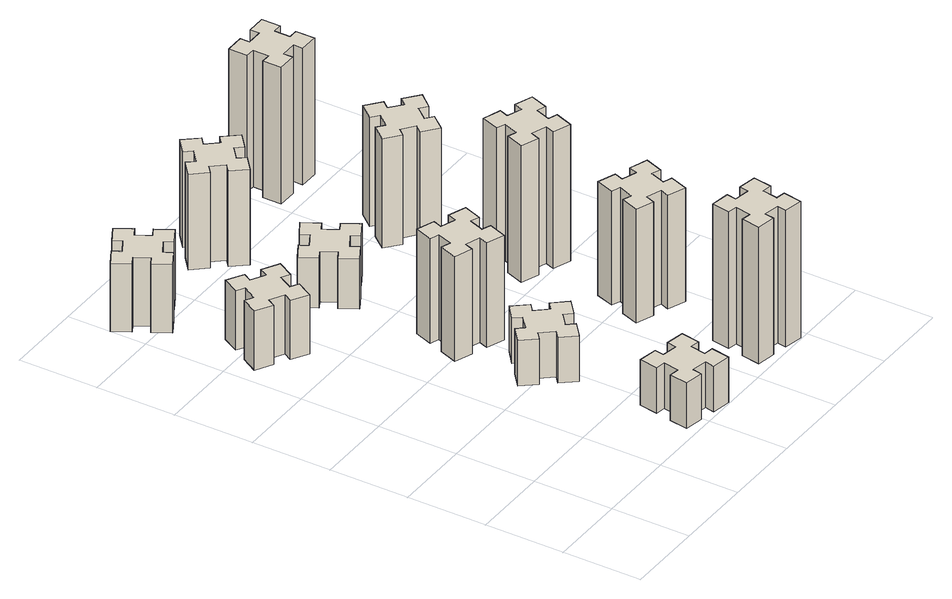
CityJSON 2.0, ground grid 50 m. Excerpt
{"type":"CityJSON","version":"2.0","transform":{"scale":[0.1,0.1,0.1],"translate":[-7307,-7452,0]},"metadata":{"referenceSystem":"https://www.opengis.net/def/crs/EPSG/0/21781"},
"CityObjects":{
"building1":{"type":"Building","attributes":{"class":"1000","function":"1000","usage":"1000","yearOfConstruction":2016,"roofType":"1000","measuredHeight":39,"storeysAboveGround":30,"storeysBelowGround":0},"geometry":[{"type":"Solid","lod":"1","boundaries":[[[[0,1,2,3,4,5,6,7,8,9,10,11,12,13,14,15,16,17,18,19]],[[17,16,20,21]],[[16,15,22,20]],[[15,14,23,22]],[[14,13,24,23]],[[13,12,25,24]],[[12,11,26,25]],[[11,10,27,26]],[[10,9,28,27]],[[9,8,29,28]],[[8,7,30,29]],[[7,6,31,30]],[[6,5,32,31]],[[5,4,33,32]],[[4,3,34,33]],[[3,2,35,34]],[[2,1,36,35]],[[1,0,37,36]],[[0,19,38,37]],[[19,18,39,38]],[[18,17,21,39]],[[24,25,26,27,28,29,30,31,32,33,34,35,36,37,38,39,21,20,22,23]]]]}]},
"building2":{"type":"Building","attributes":{"class":"1000","function":"1000","usage":"1000","yearOfConstruction":2016,"roofType":"1000","measuredHeight":30,"storeysAboveGround":30,"storeysBelowGround":0},"geometry":[{"type":"Solid","lod":"1","boundaries":[[[[40,41,42,43,44,45,46,47,48,49,50,51,52,53,54,55,56,57,58,59]],[[57,56,60,61]],[[56,55,62,60]],[[55,54,63,62]],[[54,53,64,63]],[[53,52,65,64]],[[52,51,66,65]],[[51,50,67,66]],[[50,49,68,67]],[[49,48,69,68]],[[48,47,70,69]],[[47,46,71,70]],[[46,45,72,71]],[[45,44,73,72]],[[44,43,74,73]],[[43,42,75,74]],[[42,41,76,75]],[[41,40,77,76]],[[40,59,78,77]],[[59,58,79,78]],[[58,57,61,79]],[[64,65,66,67,68,69,70,71,72,73,74,75,76,77,78,79,61,60,62,63]]]]}]},
"building3":{"type":"Building","attributes":{"class":"1000","function":"1000","usage":"1000","yearOfConstruction":2016,"roofType":"1000","measuredHeight":45,"storeysAboveGround":30,"storeysBelowGround":0},"geometry":[{"type":"Solid","lod":"1","boundaries":[[[[80,81,82,83,84,85,86,87,88,89,90,91,92,93,94,95,96,97,98,99]],[[97,96,100,101]],[[96,95,102,100]],[[95,94,103,102]],[[94,93,104,103]],[[93,92,105,104]],[[92,91,106,105]],[[91,90,107,106]],[[90,89,108,107]],[[89,88,109,108]],[[88,87,110,109]],[[87,86,111,110]],[[86,85,112,111]],[[85,84,113,112]],[[84,83,114,113]],[[83,82,115,114]],[[82,81,116,115]],[[81,80,117,116]],[[80,99,118,117]],[[99,98,119,118]],[[98,97,101,119]],[[104,105,106,107,108,109,110,111,112,113,114,115,116,117,118,119,101,100,102,103]]]]}]},
"building4":{"type":"Building","attributes":{"class":"1000","function":"1000","usage":"1000","yearOfConstruction":2016,"roofType":"1000","measuredHeight":30,"storeysAboveGround":30,"storeysBelowGround":0},"geometry":[{"type":"Solid","lod":"1","boundaries":[[[[120,121,122,123,124,125,126,127,128,129,130,131,132,133,134,135,136,137,138,139]],[[137,136,140,141]],[[136,135,142,140]],[[135,134,143,142]],[[134,133,144,143]],[[133,132,145,144]],[[132,131,146,145]],[[131,130,147,146]],[[130,129,148,147]],[[129,128,149,148]],[[128,127,150,149]],[[127,126,151,150]],[[126,125,152,151]],[[125,124,153,152]],[[124,123,154,153]],[[123,122,155,154]],[[122,121,156,155]],[[121,120,157,156]],[[120,139,158,157]],[[139,138,159,158]],[[138,137,141,159]],[[144,145,146,147,148,149,150,151,152,153,154,155,156,157,158,159,141,140,142,143]]]]}]},
"building5":{"type":"Building","attributes":{"class":"1000","function":"1000","usage":"1000","yearOfConstruction":2016,"roofType":"1000","measuredHeight":69,"storeysAboveGround":30,"storeysBelowGround":0},"geometry":[{"type":"Solid","lod":"1","boundaries":[[[[160,161,162,163,164,165,166,167,168,169,170,171,172,173,174,175,176,177,178,179]],[[177,176,180,181]],[[176,175,182,180]],[[175,174,183,182]],[[174,173,184,183]],[[173,172,185,184]],[[172,171,186,185]],[[171,170,187,186]],[[170,169,188,187]],[[169,168,189,188]],[[168,167,190,189]],[[167,166,191,190]],[[166,165,192,191]],[[165,164,193,192]],[[164,163,194,193]],[[163,162,195,194]],[[162,161,196,195]],[[161,160,197,196]],[[160,179,198,197]],[[179,178,199,198]],[[178,177,181,199]],[[184,185,186,187,188,189,190,191,192,193,194,195,196,197,198,199,181,180,182,183]]]]}]},
"building6":{"type":"Building","attributes":{"class":"1000","function":"1000","usage":"1000","yearOfConstruction":2016,"roofType":"1000","measuredHeight":33,"storeysAboveGround":30,"storeysBelowGround":0},"geometry":[{"type":"Solid","lod":"1","boundaries":[[[[200,201,202,203,204,205,206,207,208,209,210,211,212,213,214,215,216,217,218,219]],[[217,216,220,221]],[[216,215,222,220]],[[215,214,223,222]],[[214,213,224,223]],[[213,212,225,224]],[[212,211,226,225]],[[211,210,227,226]],[[210,209,228,227]],[[209,208,229,228]],[[208,207,230,229]],[[207,206,231,230]],[[206,205,232,231]],[[205,204,233,232]],[[204,203,234,233]],[[203,202,235,234]],[[202,201,236,235]],[[201,200,237,236]],[[200,219,238,237]],[[219,218,239,238]],[[218,217,221,239]],[[224,225,226,227,228,229,230,231,232,233,234,235,236,237,238,239,221,220,222,223]]]]}]},
"building7":{"type":"Building","attributes":{"class":"1000","function":"1000","usage":"1000","yearOfConstruction":2016,"roofType":"1000","measuredHeight":90,"storeysAboveGround":30,"storeysBelowGround":0},"geometry":[{"type":"Solid","lod":"1","boundaries":[[[[240,241,242,243,244,245,246,247,248,249,250,251,252,253,254,255,256,257,258,259]],[[257,256,260,261]],[[256,255,262,260]],[[255,254,263,262]],[[254,253,264,263]],[[253,252,265,264]],[[252,251,266,265]],[[251,250,267,266]],[[250,249,268,267]],[[249,248,269,268]],[[248,247,270,269]],[[247,246,271,270]],[[246,245,272,271]],[[245,244,273,272]],[[244,243,274,273]],[[243,242,275,274]],[[242,241,276,275]],[[241,240,277,276]],[[240,259,278,277]],[[259,258,279,278]],[[258,257,261,279]],[[264,265,266,267,268,269,270,271,272,273,274,275,276,277,278,279,261,260,262,263]]]]}]},
"building8":{"type":"Building","attributes":{"class":"1000","function":"1000","usage":"1000","yearOfConstruction":2016,"roofType":"1000","measuredHeight":63,"storeysAboveGround":30,"storeysBelowGround":0},"geometry":[{"type":"Solid","lod":"1","boundaries":[[[[280,281,282,283,284,285,286,287,288,289,290,291,292,293,294,295,296,297,298,299]],[[297,296,300,301]],[[296,295,302,300]],[[295,294,303,302]],[[294,293,304,303]],[[293,292,305,304]],[[292,291,306,305]],[[291,290,307,306]],[[290,289,308,307]],[[289,288,309,308]],[[288,287,310,309]],[[287,286,311,310]],[[286,285,312,311]],[[285,284,313,312]],[[284,283,314,313]],[[283,282,315,314]],[[282,281,316,315]],[[281,280,317,316]],[[280,299,318,317]],[[299,298,319,318]],[[298,297,301,319]],[[304,305,306,307,308,309,310,311,312,313,314,315,316,317,318,319,301,300,302,303]]]]}]},
"building9":{"type":"Building","attributes":{"class":"1000","function":"1000","usage":"1000","yearOfConstruction":2016,"roofType":"1000","measuredHeight":75,"storeysAboveGround":30,"storeysBelowGround":0},"geometry":[{"type":"Solid","lod":"1","boundaries":[[[[320,321,322,323,324,325,326,327,328,329,330,331,332,333,334,335,336,337,338,339]],[[337,336,340,341]],[[336,335,342,340]],[[335,334,343,342]],[[334,333,344,343]],[[333,332,345,344]],[[332,331,346,345]],[[331,330,347,346]],[[330,329,348,347]],[[329,328,349,348]],[[328,327,350,349]],[[327,326,351,350]],[[326,325,352,351]],[[325,324,353,352]],[[324,323,354,353]],[[323,322,355,354]],[[322,321,356,355]],[[321,320,357,356]],[[320,339,358,357]],[[339,338,359,358]],[[338,337,341,359]],[[344,345,346,347,348,349,350,351,352,353,354,355,356,357,358,359,341,340,342,343]]]]}]},
"building10":{"type":"Building","attributes":{"class":"1000","function":"1000","usage":"1000","yearOfConstruction":2016,"roofType":"1000","measuredHeight":90,"storeysAboveGround":30,"storeysBelowGround":0},"geometry":[{"type":"Solid","lod":"1","boundaries":[[[[360,361,362,363,364,365,366,367,368,369,370,371,372,373,374,375,376,377,378,379]],[[377,376,380,381]],[[376,375,382,380]],[[375,374,383,382]],[[374,373,384,383]],[[373,372,385,384]],[[372,371,386,385]],[[371,370,387,386]],[[370,369,388,387]],[[369,368,389,388]],[[368,367,390,389]],[[367,366,391,390]],[[366,365,392,391]],[[365,364,393,392]],[[364,363,394,393]],[[363,362,395,394]],[[362,361,396,395]],[[361,360,397,396]],[[360,379,398,397]],[[379,378,399,398]],[[378,377,381,399]],[[384,385,386,387,388,389,390,391,392,393,394,395,396,397,398,399,381,380,382,383]]]]}]},
"building11":{"type":"Building","attributes":{"class":"1000","function":"1000","usage":"1000","yearOfConstruction":2016,"roofType":"1000","measuredHeight":72,"storeysAboveGround":30,"storeysBelowGround":0},"geometry":[{"type":"Solid","lod":"1","boundaries":[[[[400,401,402,403,404,405,406,407,408,409,410,411,412,413,414,415,416,417,418,419]],[[417,416,420,421]],[[416,415,422,420]],[[415,414,423,422]],[[414,413,424,423]],[[413,412,425,424]],[[412,411,426,425]],[[411,410,427,426]],[[410,409,428,427]],[[409,408,429,428]],[[408,407,430,429]],[[407,406,431,430]],[[406,405,432,431]],[[405,404,433,432]],[[404,403,434,433]],[[403,402,435,434]],[[402,401,436,435]],[[401,400,437,436]],[[400,419,438,437]],[[419,418,439,438]],[[418,417,421,439]],[[424,425,426,427,428,429,430,431,432,433,434,435,436,437,438,439,421,420,422,423]]]]}]},
"building12":{"type":"Building","attributes":{"class":"1000","function":"1000","usage":"1000","yearOfConstruction":2016,"roofType":"1000","measuredHeight":90,"storeysAboveGround":30,"storeysBelowGround":0},"geometry":[{"type":"Solid","lod":"1","boundaries":[[[[440,441,442,443,444,445,446,447,448,449,450,451,452,453,454,455,456,457,458,459]],[[457,456,460,461]],[[456,455,462,460]],[[455,454,463,462]],[[454,453,464,463]],[[453,452,465,464]],[[452,451,466,465]],[[451,450,467,466]],[[450,449,468,467]],[[449,448,469,468]],[[448,447,470,469]],[[447,446,471,470]],[[446,445,472,471]],[[445,444,473,472]],[[444,443,474,473]],[[443,442,475,474]],[[442,441,476,475]],[[441,440,477,476]],[[440,459,478,477]],[[459,458,479,478]],[[458,457,461,479]],[[464,465,466,467,468,469,470,471,472,473,474,475,476,477,478,479,461,460,462,463]]]]}]}
},
"vertices":[
[406,2327,0],[456,2414,0],[508,2384,0],[568,2488,0],[464,2548,0],[434,2496,0],[347,2546,0],[377,2598,0],[273,2658,0],[213,2554,0],[265,2524,0],[215,2437,0],[163,2467,0],[103,2363,0],[207,2303,0],[237,2355,0],[324,2305,0],[294,2253,0],[398,2193,0],[458,2297,0],[324,2305,390],[294,2253,390],[237,2355,390],[207,2303,390],[103,2363,390],[163,2467,390],[215,2437,390],[265,2524,390],[213,2554,390],[273,2658,390],[377,2598,390],[347,2546,390],[434,2496,390],[464,2548,390],[568,2488,390],[508,2384,390],[456,2414,390],[406,2327,390],[458,2297,390],[398,2193,390],
[976,274,0],[958,175,0],[899,186,0],[878,67,0],[997,47,0],[1007,106,0],[1105,88,0],[1095,29,0],[1213,8,0],[1234,127,0],[1175,137,0],[1192,235,0],[1251,225,0],[1272,343,0],[1154,364,0],[1144,305,0],[1045,322,0],[1056,381,0],[937,402,0],[917,284,0],[1045,322,300],[1056,381,300],[1144,305,300],[1154,364,300],[1272,343,300],[1251,225,300],[1192,235,300],[1175,137,300],[1234,127,300],[1213,8,300],[1095,29,300],[1105,88,300],[1007,106,300],[997,47,300],[878,67,300],[899,186,300],[958,175,300],[976,274,300],[917,284,300],[937,402,300],
[224,3286,0],[137,3236,0],[107,3288,0],[3,3228,0],[63,3124,0],[115,3154,0],[165,3067,0],[113,3037,0],[173,2933,0],[277,2993,0],[247,3045,0],[334,3095,0],[364,3043,0],[468,3103,0],[408,3207,0],[356,3177,0],[306,3264,0],[358,3294,0],[298,3398,0],[194,3338,0],[306,3264,450],[358,3294,450],[356,3177,450],[408,3207,450],[468,3103,450],[364,3043,450],[334,3095,450],[247,3045,450],[277,2993,450],[173,2933,450],[113,3037,450],[165,3067,450],[115,3154,450],[63,3124,450],[3,3228,450],[107,3288,450],[137,3236,450],[224,3286,450],[194,3338,450],[298,3398,450],
[1008,929,0],[1084,993,0],[1123,947,0],[1215,1024,0],[1138,1116,0],[1092,1078,0],[1027,1154,0],[1073,1193,0],[996,1285,0],[904,1208,0],[943,1162,0],[866,1097,0],[828,1143,0],[736,1066,0],[813,974,0],[859,1013,0],[923,936,0],[877,898,0],[954,806,0],[1046,883,0],[923,936,300],[877,898,300],[859,1013,300],[813,974,300],[736,1066,300],[828,1143,300],[866,1097,300],[943,1162,300],[904,1208,300],[996,1285,300],[1073,1193,300],[1027,1154,300],[1092,1078,300],[1138,1116,300],[1215,1024,300],[1123,947,300],[1084,993,300],[1008,929,300],[1046,883,300],[954,806,300],
[1062,1501,0],[1096,1595,0],[1152,1574,0],[1193,1687,0],[1080,1728,0],[1060,1672,0],[966,1706,0],[987,1762,0],[874,1803,0],[833,1690,0],[889,1670,0],[855,1576,0],[799,1597,0],[757,1484,0],[870,1443,0],[891,1499,0],[985,1465,0],[964,1409,0],[1077,1367,0],[1118,1480,0],[985,1465,690],[964,1409,690],[891,1499,690],[870,1443,690],[757,1484,690],[799,1597,690],[855,1576,690],[889,1670,690],[833,1690,690],[874,1803,690],[987,1762,690],[966,1706,690],[1060,1672,690],[1080,1728,690],[1193,1687,690],[1152,1574,690],[1096,1595,690],[1062,1501,690],[1118,1480,690],[1077,1367,690],
[855,2414,0],[905,2327,0],[853,2297,0],[913,2193,0],[1017,2253,0],[987,2305,0],[1074,2355,0],[1104,2303,0],[1208,2363,0],[1148,2467,0],[1096,2437,0],[1046,2524,0],[1098,2554,0],[1038,2658,0],[934,2598,0],[964,2546,0],[877,2496,0],[847,2548,0],[743,2488,0],[803,2384,0],[877,2496,330],[847,2548,330],[964,2546,330],[934,2598,330],[1038,2658,330],[1098,2554,330],[1046,2524,330],[1096,2437,330],[1148,2467,330],[1208,2363,330],[1104,2303,330],[1074,2355,330],[987,2305,330],[1017,2253,330],[913,2193,330],[853,2297,330],[905,2327,330],[855,2414,330],[803,2384,330],[743,2488,330],
[1884,305,0],[1785,322,0],[1796,381,0],[1677,402,0],[1657,284,0],[1716,274,0],[1698,175,0],[1639,186,0],[1618,67,0],[1737,47,0],[1747,106,0],[1845,88,0],[1835,29,0],[1953,8,0],[1974,127,0],[1915,137,0],[1932,235,0],[1991,225,0],[2012,343,0],[1894,364,0],[1932,235,900],[1991,225,900],[1915,137,900],[1974,127,900],[1953,8,900],[1835,29,900],[1845,88,900],[1747,106,900],[1737,47,900],[1618,67,900],[1639,186,900],[1698,175,900],[1716,274,900],[1657,284,900],[1677,402,900],[1796,381,900],[1785,322,900],[1884,305,900],[1894,364,900],[2012,343,900],
[1092,3198,0],[1027,3274,0],[1073,3313,0],[996,3405,0],[904,3328,0],[943,3282,0],[866,3217,0],[828,3263,0],[736,3186,0],[813,3094,0],[859,3133,0],[923,3056,0],[877,3018,0],[954,2926,0],[1046,3003,0],[1008,3049,0],[1084,3113,0],[1123,3067,0],[1215,3144,0],[1138,3236,0],[1084,3113,630],[1123,3067,630],[1008,3049,630],[1046,3003,630],[954,2926,630],[877,3018,630],[923,3056,630],[859,3133,630],[813,3094,630],[736,3186,630],[828,3263,630],[866,3217,630],[943,3282,630],[904,3328,630],[996,3405,630],[1073,3313,630],[1027,3274,630],[1092,3198,630],[1138,3236,630],[1215,3144,630],
[1731,859,0],[1825,825,0],[1804,769,0],[1917,727,0],[1958,840,0],[1902,861,0],[1936,955,0],[1992,934,0],[2033,1047,0],[1920,1088,0],[1900,1032,0],[1806,1066,0],[1827,1122,0],[1714,1163,0],[1673,1050,0],[1729,1030,0],[1695,936,0],[1639,957,0],[1597,844,0],[1710,803,0],[1695,936,750],[1639,957,750],[1729,1030,750],[1673,1050,750],[1714,1163,750],[1827,1122,750],[1806,1066,750],[1900,1032,750],[1920,1088,750],[2033,1047,750],[1992,934,750],[1936,955,750],[1902,861,750],[1958,840,750],[1917,727,750],[1804,769,750],[1825,825,750],[1731,859,750],[1710,803,750],[1597,844,750],
[1900,1772,0],[1806,1806,0],[1827,1862,0],[1714,1903,0],[1673,1790,0],[1729,1770,0],[1695,1676,0],[1639,1697,0],[1597,1584,0],[1710,1543,0],[1731,1599,0],[1825,1565,0],[1804,1509,0],[1917,1467,0],[1958,1580,0],[1902,1601,0],[1936,1695,0],[1992,1674,0],[2033,1787,0],[1920,1828,0],[1936,1695,900],[1992,1674,900],[1902,1601,900],[1958,1580,900],[1917,1467,900],[1804,1509,900],[1825,1565,900],[1731,1599,900],[1710,1543,900],[1597,1584,900],[1639,1697,900],[1695,1676,900],[1729,1770,900],[1673,1790,900],[1714,1903,900],[1827,1862,900],[1806,1806,900],[1900,1772,900],[1920,1828,900],[2033,1787,900],
[1824,2477,0],[1748,2542,0],[1786,2588,0],[1694,2665,0],[1617,2573,0],[1663,2534,0],[1599,2458,0],[1553,2496,0],[1476,2404,0],[1568,2327,0],[1606,2373,0],[1683,2309,0],[1644,2263,0],[1736,2186,0],[1813,2278,0],[1767,2316,0],[1832,2393,0],[1878,2354,0],[1955,2446,0],[1863,2523,0],[1832,2393,720],[1878,2354,720],[1767,2316,720],[1813,2278,720],[1736,2186,720],[1644,2263,720],[1683,2309,720],[1606,2373,720],[1568,2327,720],[1476,2404,720],[1553,2496,720],[1599,2458,720],[1663,2534,720],[1617,2573,720],[1694,2665,720],[1786,2588,720],[1748,2542,720],[1824,2477,720],[1863,2523,720],[1955,2446,720],
[1665,3155,0],[1765,3155,0],[1765,3095,0],[1885,3095,0],[1885,3215,0],[1825,3215,0],[1825,3315,0],[1885,3315,0],[1885,3435,0],[1765,3435,0],[1765,3375,0],[1665,3375,0],[1665,3435,0],[1545,3435,0],[1545,3315,0],[1605,3315,0],[1605,3215,0],[1545,3215,0],[1545,3095,0],[1665,3095,0],[1605,3215,900],[1545,3215,900],[1605,3315,900],[1545,3315,900],[1545,3435,900],[1665,3435,900],[1665,3375,900],[1765,3375,900],[1765,3435,900],[1885,3435,900],[1885,3315,900],[1825,3315,900],[1825,3215,900],[1885,3215,900],[1885,3095,900],[1765,3095,900],[1765,3155,900],[1665,3155,900],[1665,3095,900],[1545,3095,900]
]}
